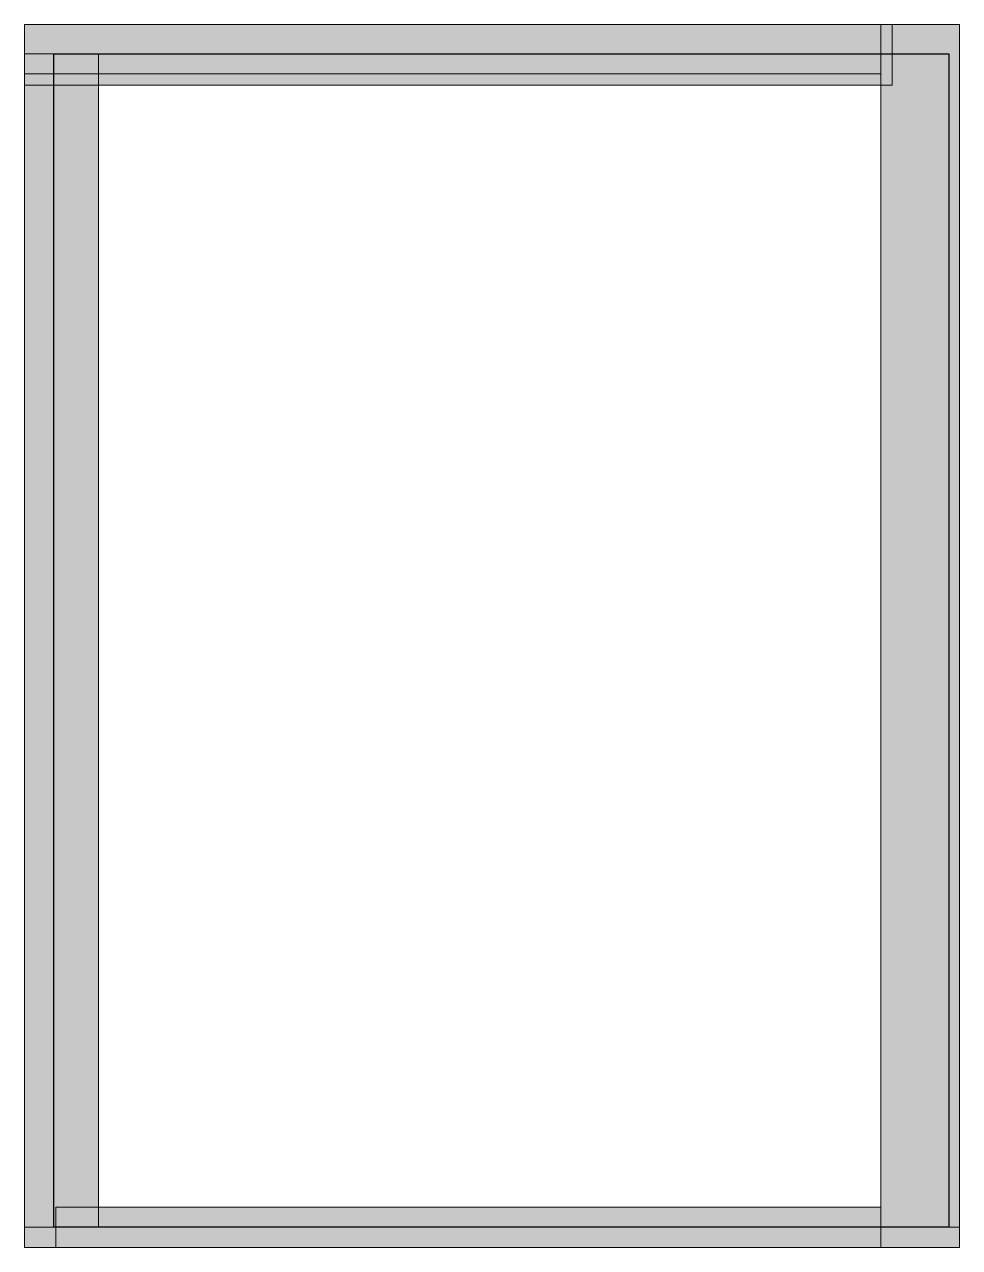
# Model space of a CAD drawing. Header units: inches. Extents: x 268 to 684, y 10 to 554.
import ezdxf

# ---------------------------------------------------------------- set-up
doc = ezdxf.new("R2010")
doc.units = ezdxf.units.IN
doc.header["$MEASUREMENT"] = 0
doc.layers.add('Layer 1', color=7, linetype='Continuous')
picture_1 = doc.add_image_def('image1.png', size_in_pixel=(531, 696))

msp = doc.modelspace()

# ---------------------------------------------------------------- hatches: boundary and pattern name
at = {"layer": 'Layer 1', "true_color": 0xffffff}
h = msp.add_hatch(color=7, dxfattribs=at)
h.dxf.hatch_style = 2
h.paths.add_polyline_path([(268, 554), (654, 554), (654, 527), (268, 527)])
h = msp.add_hatch(color=7, dxfattribs=at)
h.dxf.hatch_style = 2
h.paths.add_polyline_path([(684, 19), (649, 19), (649, 554), (684, 554)])
h = msp.add_hatch(color=7, dxfattribs=at)
h.dxf.hatch_style = 2
h.paths.add_polyline_path([(301, 19.07), (268, 19.07), (268, 541), (301, 541)])
h = msp.add_hatch(color=7, dxfattribs=at)
h.dxf.hatch_style = 2
h.paths.add_polyline_path([(649, 532), (268, 532), (268, 541), (649, 541)])
h = msp.add_hatch(color=7, dxfattribs=at)
h.dxf.hatch_style = 2
h.paths.add_polyline_path([(282, 28), (649, 28), (649, 10), (282, 10)])
h = msp.add_hatch(color=7, dxfattribs=at)
h.dxf.hatch_style = 2
h.paths.add_polyline_path([(684, 10), (268, 10), (268, 19.07), (684, 19.07)])

# ---------------------------------------------------------------- linework, layer by layer
at = {"layer": 'Layer 1', "lineweight": 0}
for points in [[(268, 554), (654, 554), (654, 527), (268, 527), (268, 554)], [(684, 19), (649, 19), (649, 554), (684, 554), (684, 19)], [(301, 19.07), (268, 19.07), (268, 541), (301, 541), (301, 19.07)], [(649, 532), (268, 532), (268, 541), (649, 541), (649, 532)], [(282, 28), (649, 28), (649, 10), (282, 10), (282, 28)], [(684, 10), (268, 10), (268, 19.07), (684, 19.07), (684, 10)]]:
    msp.add_lwpolyline(points, dxfattribs=at)

# ---------------------------------------------------------------- pictures from other files: only their frames are drawn
at = {"layer": 'Layer 1'}
image = msp.add_image(picture_1, insert=(281, 19.07), size_in_units=(398.2, 521.93), dxfattribs=at)

doc.saveas('drawing.dxf')
